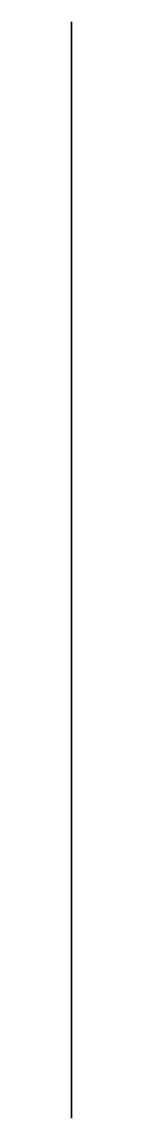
# Model space of a CAD drawing. Header units: inches. Extents: x 0 to 0, y 0 to 80.
import ezdxf

# ---------------------------------------------------------------- set-up
doc = ezdxf.new("R2010")
doc.units = ezdxf.units.IN
doc.header["$MEASUREMENT"] = 0
doc.layers.get('0').update_dxf_attribs({"true_color": 0xc2ced6})

msp = doc.modelspace()

# ---------------------------------------------------------------- linework, layer by layer
for p, q in [((0, 0), (0, 80)), ((0, 80), (0, 80, 90)), ((0, 80, 90), (0, 0, 90)), ((0, 40, 90), (0, 20, 90)), ((0, 0, 90), (0, 0))]:
    msp.add_line(p, q)

doc.saveas('drawing.dxf')
